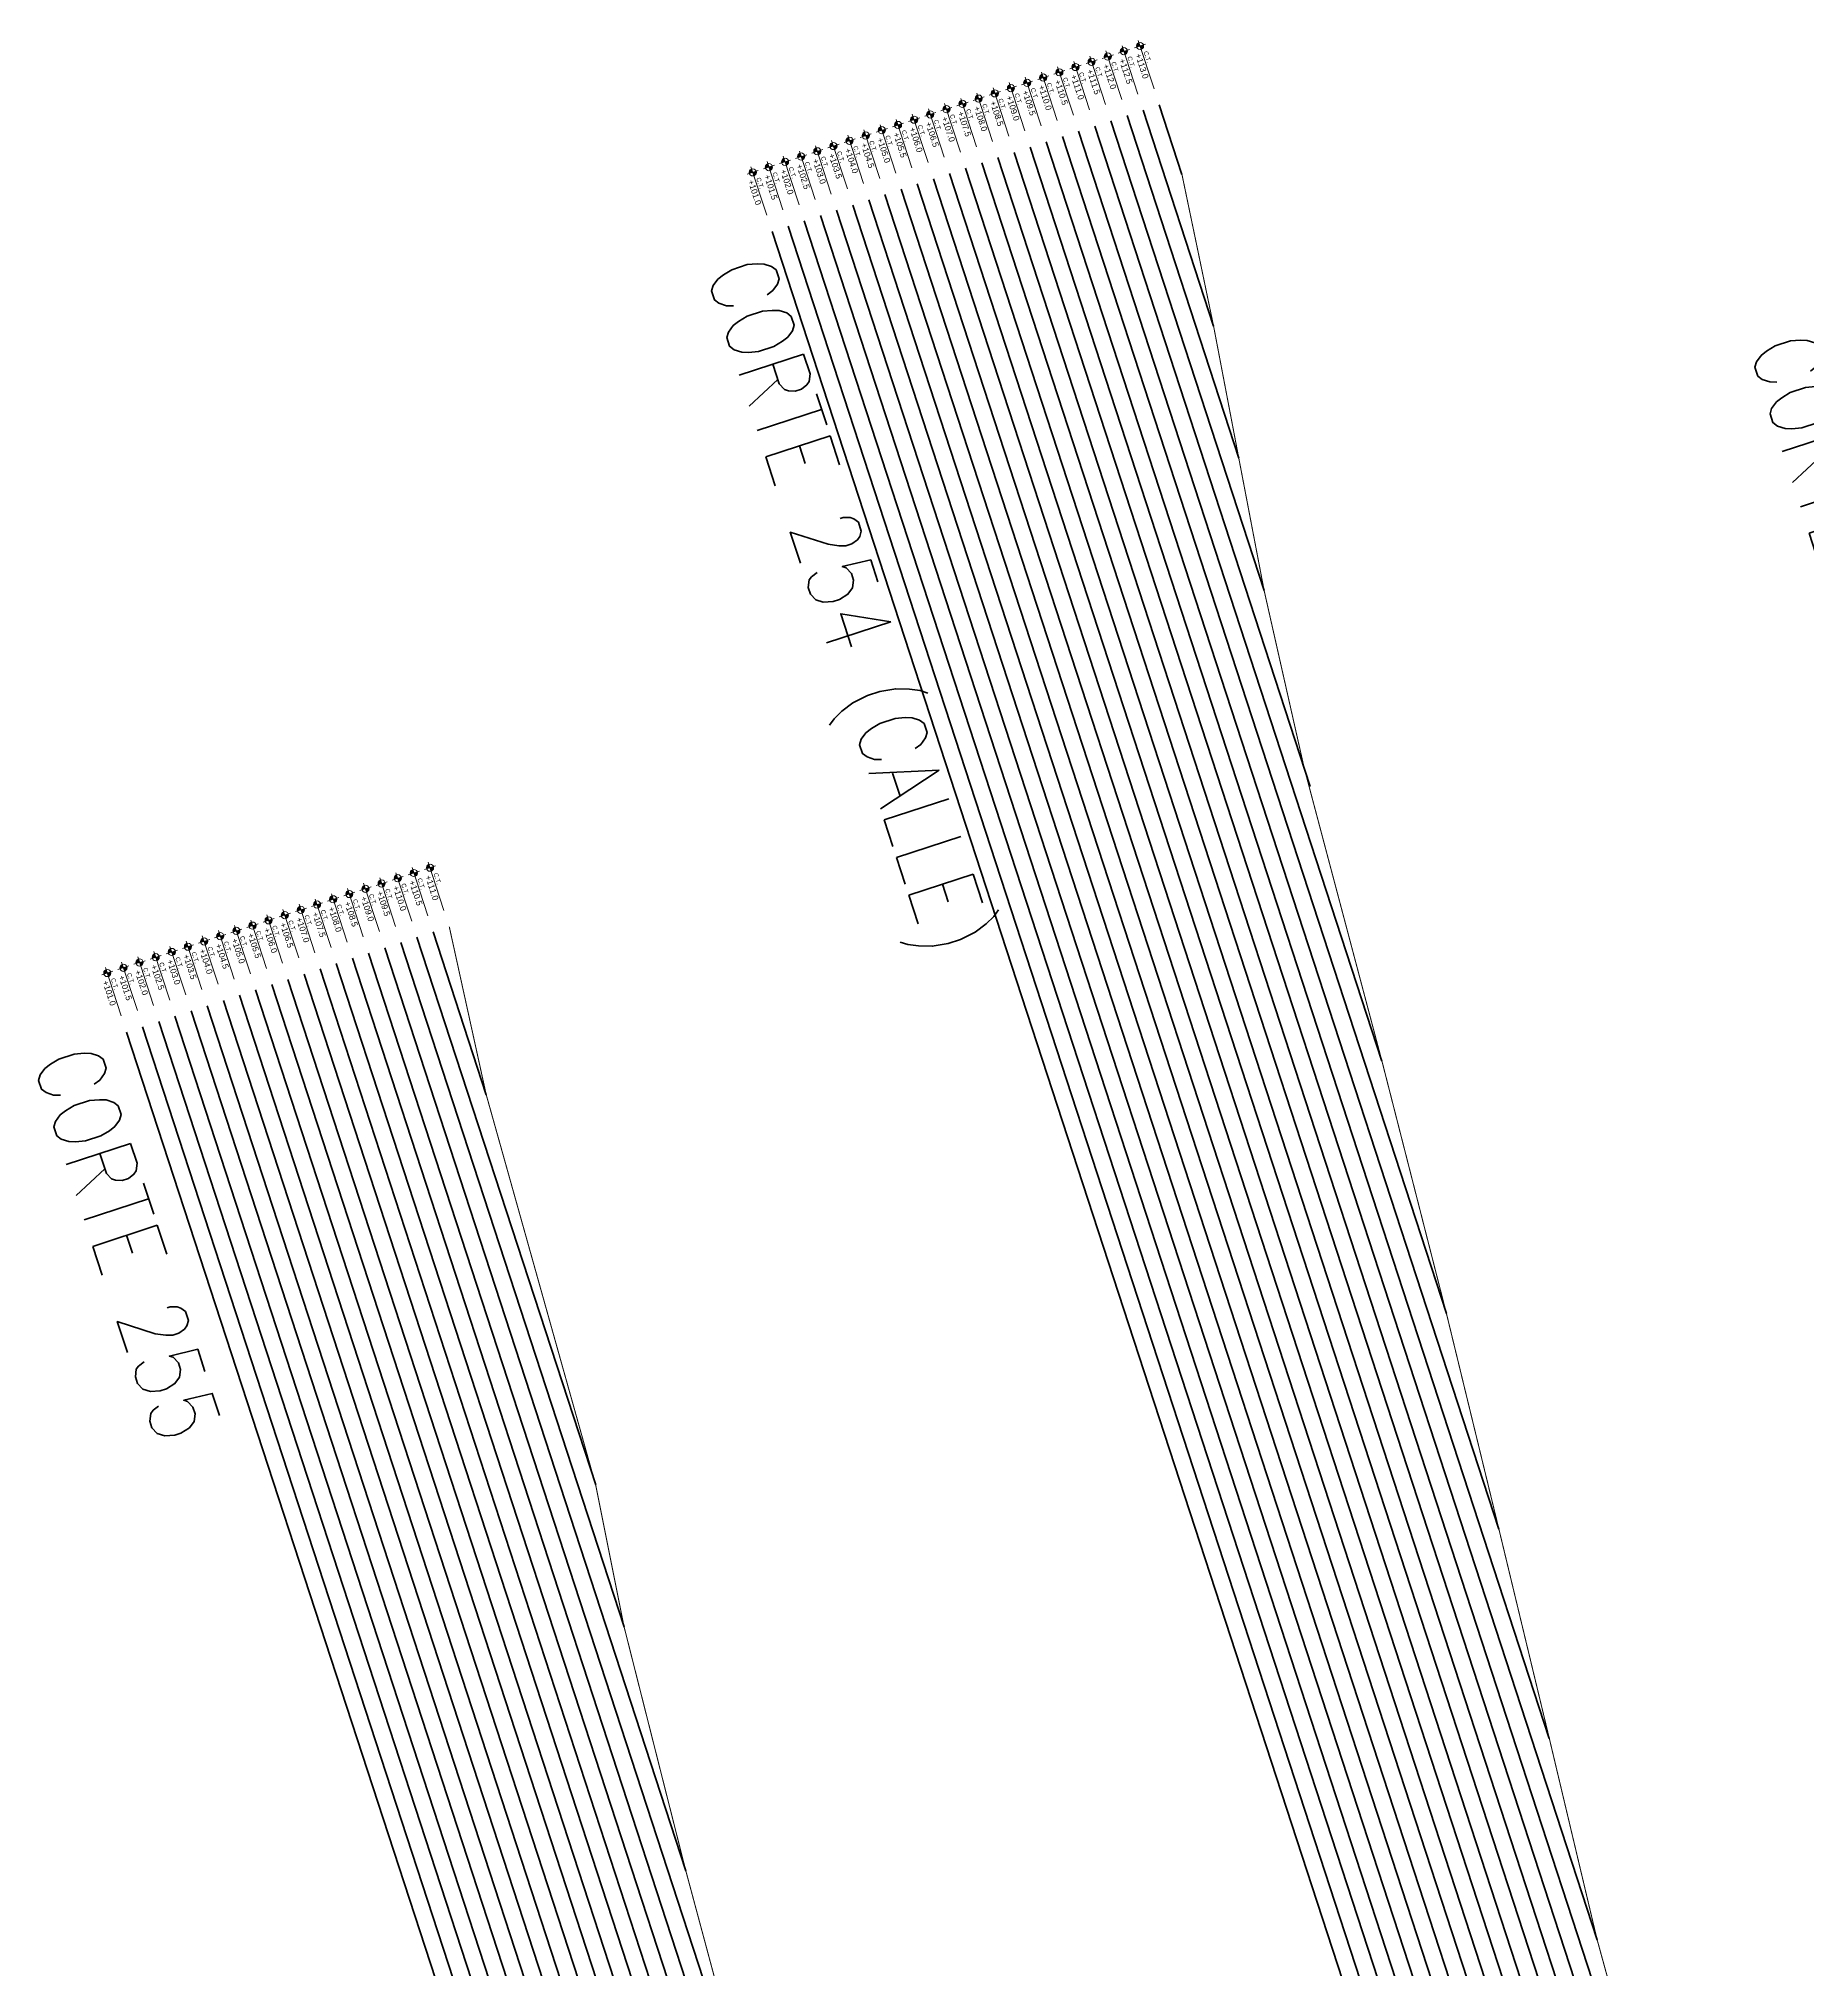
# Model space of a CAD drawing. Header units: metres. Extents: x 733085 to 734585, y 6084499 to 6087418.
# Drawn here: x 733132.5 to 733184.6, y 6086549.4 to 6086606.3 of the extents above; entities that cross this region are included whole.
import ezdxf
from ezdxf.enums import TextEntityAlignment as Align

# ---------------------------------------------------------------- set-up
doc = ezdxf.new("R2010")
doc.units = ezdxf.units.M
doc.header["$LTSCALE"] = 5
doc.header["$MEASUREMENT"] = 0
doc.layers.get('0').update_dxf_attribs({"color": 30})
for name, color, linetype, lineweight in [('A-ELEV-MBE1', 7, 'Continuous', 35), ('U-ANNO-SYMB', 3, 'Continuous', 18), ('U-ANNO-TEXT', 3, 'Continuous', 18)]:
    doc.layers.add(name, color=color, linetype=linetype, lineweight=lineweight)
doc.styles.add('E-ARIAL', font='arial.ttf')
doc.styles.add('E-ROMANS', font='romans.shx', dxfattribs={"width": 0.8})

# ---------------------------------------------------------------- blocks, each defined once
blk = doc.blocks.new('*U18')
at = {"lineweight": 0}
h = blk.add_hatch(color=256, dxfattribs=at)
edge = h.paths.add_edge_path()
edge.add_arc((0, 0), 200, 0, 90)
edge.add_line((0, 200), (0, 0))
edge.add_line((0, 0), (200, 0))
edge = h.paths.add_edge_path()
edge.add_line((0, 0), (-200, 0))
edge.add_arc((0, 0), 200, 180, 270)
edge.add_line((0, -200), (0, 0))
for p, q in [((2500, 0), (-325, 0)), ((0, 325), (0, -325))]:
    blk.add_line(p, q)
blk.add_circle((0, 0), 200)
at = {"style": 'E-ARIAL'}
blk.add_attdef('LEVEL', text='', height=250, dxfattribs=at).set_placement((371, 0), align=Align.BOTTOM_LEFT)
blk.add_attdef('HEIGHT', text='', height=250, dxfattribs=at).set_placement((371, -75), align=Align.TOP_LEFT)

msp = doc.modelspace()

# ---------------------------------------------------------------- linework, layer by layer
at = {"layer": 'A-ELEV-MBE1', "color": 252}
for p, q in [((733166.218, 6086602.295), (733165.549, 6086604.344)), ((733169.996, 6086584.267), (733163.648, 6086603.723)), ((733168.639, 6086590.038), (733164.123, 6086603.878)), ((733167.892, 6086593.94), (733164.599, 6086604.033)), ((733167.149, 6086597.83), (733165.074, 6086604.188)), ((733175.554, 6086562.396), (733162.222, 6086603.258)), ((733174.009, 6086568.744), (733162.697, 6086603.413)), ((733172.11, 6086576.176), (733163.173, 6086603.568)), ((733183.545, 6086531.454), (733160.321, 6086602.638)), ((733181.254, 6086540.09), (733160.796, 6086602.793)), ((733178.448, 6086550.301), (733161.271, 6086602.948)), ((733177.039, 6086556.231), (733161.747, 6086603.103)), ((733198.024, 6086480.627), (733158.419, 6086602.017)), ((733196.547, 6086486.767), (733158.895, 6086602.172)), ((733195.114, 6086492.771), (733159.37, 6086602.327)), ((733190.867, 6086507.401), (733159.845, 6086602.483)), ((733205.037, 6086454.295), (733156.993, 6086601.552)), ((733202.716, 6086463.023), (733157.469, 6086601.707)), ((733200.281, 6086472.098), (733157.944, 6086601.862)), ((733203.657, 6086452.079), (733155.092, 6086600.932)), ((733204.128, 6086452.247), (733155.567, 6086601.087)), ((733204.607, 6086452.389), (733156.043, 6086601.242)), ((733205.083, 6086452.544), (733156.518, 6086601.397)), ((733202.706, 6086451.769), (733154.141, 6086600.621)), ((733203.181, 6086451.924), (733154.617, 6086600.777)), ((733148.947, 6086563.696), (733143.683, 6086579.83)), ((733145.724, 6086575.187), (733144.158, 6086579.985)), ((733154.06, 6086543.187), (733142.257, 6086579.365)), ((733151.602, 6086552.334), (733142.732, 6086579.52)), ((733149.783, 6086559.522), (733143.208, 6086579.675)), ((733172.262, 6086480.952), (733140.356, 6086578.744)), ((733160.128, 6086519.753), (733140.831, 6086578.9)), ((733156.793, 6086531.588), (733141.306, 6086579.055)), ((733155.876, 6086536.01), (733141.782, 6086579.21)), ((733181.784, 6086445.316), (733138.454, 6086578.124)), ((733180.013, 6086452.358), (733138.93, 6086578.279)), ((733178.129, 6086459.745), (733139.405, 6086578.434)), ((733175.258, 6086470.156), (733139.88, 6086578.589)), ((733184.084, 6086433.432), (733137.028, 6086577.659)), ((733184.559, 6086433.587), (733137.504, 6086577.814)), ((733185.034, 6086433.742), (733137.979, 6086577.969)), ((733182.187, 6086432.799), (733135.127, 6086577.038)), ((733182.662, 6086432.954), (733135.602, 6086577.194)), ((733183.137, 6086433.109), (733136.077, 6086577.349)), ((733183.608, 6086433.277), (733136.553, 6086577.504))]:
    msp.add_line(p, q, dxfattribs=at)
at = {"layer": 'A-ELEV-MBE1', "ltscale": 0.15, "const_width": 0.03}
for points in [[(733165.549, 6086604.344), (733166.218, 6086602.295), (733167.149, 6086597.83), (733167.892, 6086593.94), (733168.639, 6086590.038), (733169.822, 6086584.8), (733172.11, 6086576.176), (733174.009, 6086568.744), (733175.554, 6086562.396), (733177.039, 6086556.231), (733178.448, 6086550.301), (733181.254, 6086540.09), (733183.545, 6086531.454), (733184.12, 6086528.082), (733185.034, 6086526.892), (733186.619, 6086522.032), (733195.114, 6086492.771), (733196.547, 6086486.767), (733198.024, 6086480.627), (733200.281, 6086472.098), (733202.716, 6086463.023), (733205.037, 6086454.295), (733205.083, 6086452.544)], [(733144.634, 6086580.14), (733145.724, 6086575.187), (733148.947, 6086563.696), (733149.783, 6086559.522), (733151.602, 6086552.334), (733154.06, 6086543.187), (733154.09, 6086541.483), (733155.522, 6086537.096), (733155.876, 6086536.01), (733156.793, 6086531.588), (733157.98, 6086526.336), (733159.305, 6086523.889), (733159.452, 6086523.438), (733160.805, 6086516.067), (733166.379, 6086498.983), (733172.262, 6086480.952), (733175.258, 6086470.156), (733178.129, 6086459.745), (733180.013, 6086452.358), (733181.784, 6086445.316), (733183.533, 6086438.343)]]:
    msp.add_lwpolyline(points, dxfattribs=at)

# ---------------------------------------------------------------- block references
at = {"layer": 'U-ANNO-SYMB', "color": 1}
ref = msp.add_blockref('*U18', (733164.032, 6086605.771), dxfattribs=dict(at, xscale=0.0005309734512920894, yscale=0.0005309734512920894, zscale=0.0005309734512920894, rotation=288.0695121838982))
ref.add_attrib('LEVEL', 'C.T.', dxfattribs={"layer": '0', "height": 0.1327, "rotation": 288.0695, "style": 'E-ARIAL'}).set_placement((733164.093, 6086605.583), align=Align.BOTTOM_LEFT)
ref.add_attrib('HEIGHT', '+112.0', dxfattribs={"layer": '0', "height": 0.1774, "rotation": 288.0695, "style": 'E-ARIAL'}).set_placement((733164.055, 6086605.571), align=Align.TOP_LEFT)
ref = msp.add_blockref('*U18', (733164.507, 6086605.926), dxfattribs=dict(at, xscale=0.0005309734512920894, yscale=0.0005309734512920894, zscale=0.0005309734512920894, rotation=288.0695121838982))
ref.add_attrib('LEVEL', 'C.T.', dxfattribs={"layer": '0', "height": 0.1327, "rotation": 288.0695, "style": 'E-ARIAL'}).set_placement((733164.568, 6086605.738), align=Align.BOTTOM_LEFT)
ref.add_attrib('HEIGHT', '+112.5', dxfattribs={"layer": '0', "height": 0.1774, "rotation": 288.0695, "style": 'E-ARIAL'}).set_placement((733164.531, 6086605.726), align=Align.TOP_LEFT)
ref = msp.add_blockref('*U18', (733164.983, 6086606.081), dxfattribs=dict(at, xscale=0.0005309734512920894, yscale=0.0005309734512920894, zscale=0.0005309734512920894, rotation=288.0695121838982))
ref.add_attrib('LEVEL', 'C.T.', dxfattribs={"layer": '0', "height": 0.1327, "rotation": 288.0695, "style": 'E-ARIAL'}).set_placement((733165.044, 6086605.893), align=Align.BOTTOM_LEFT)
ref.add_attrib('HEIGHT', '+113.0', dxfattribs={"layer": '0', "height": 0.1774, "rotation": 288.0695, "style": 'E-ARIAL'}).set_placement((733165.006, 6086605.881), align=Align.TOP_LEFT)
ref = msp.add_blockref('*U18', (733162.606, 6086605.305), dxfattribs=dict(at, xscale=0.0005309734512920894, yscale=0.0005309734512920894, zscale=0.0005309734512920894, rotation=288.0695121838982))
ref.add_attrib('LEVEL', 'C.T.', dxfattribs={"layer": '0', "height": 0.1327, "rotation": 288.0695, "style": 'E-ARIAL'}).set_placement((733162.667, 6086605.118), align=Align.BOTTOM_LEFT)
ref.add_attrib('HEIGHT', '+110.5', dxfattribs={"layer": '0', "height": 0.1774, "rotation": 288.0695, "style": 'E-ARIAL'}).set_placement((733162.629, 6086605.106), align=Align.TOP_LEFT)
ref = msp.add_blockref('*U18', (733163.081, 6086605.461), dxfattribs=dict(at, xscale=0.0005309734512920894, yscale=0.0005309734512920894, zscale=0.0005309734512920894, rotation=288.0695121838982))
ref.add_attrib('LEVEL', 'C.T.', dxfattribs={"layer": '0', "height": 0.1327, "rotation": 288.0695, "style": 'E-ARIAL'}).set_placement((733163.142, 6086605.273), align=Align.BOTTOM_LEFT)
ref.add_attrib('HEIGHT', '+111.0', dxfattribs={"layer": '0', "height": 0.1774, "rotation": 288.0695, "style": 'E-ARIAL'}).set_placement((733163.105, 6086605.261), align=Align.TOP_LEFT)
ref = msp.add_blockref('*U18', (733163.557, 6086605.616), dxfattribs=dict(at, xscale=0.0005309734512920894, yscale=0.0005309734512920894, zscale=0.0005309734512920894, rotation=288.0695121838982))
ref.add_attrib('LEVEL', 'C.T.', dxfattribs={"layer": '0', "height": 0.1327, "rotation": 288.0695, "style": 'E-ARIAL'}).set_placement((733163.618, 6086605.428), align=Align.BOTTOM_LEFT)
ref.add_attrib('HEIGHT', '+111.5', dxfattribs={"layer": '0', "height": 0.1774, "rotation": 288.0695, "style": 'E-ARIAL'}).set_placement((733163.58, 6086605.416), align=Align.TOP_LEFT)
ref = msp.add_blockref('*U18', (733160.705, 6086604.685), dxfattribs=dict(at, xscale=0.0005309734512920894, yscale=0.0005309734512920894, zscale=0.0005309734512920894, rotation=288.0695121838982))
ref.add_attrib('LEVEL', 'C.T.', dxfattribs={"layer": '0', "height": 0.1327, "rotation": 288.0695, "style": 'E-ARIAL'}).set_placement((733160.766, 6086604.498), align=Align.BOTTOM_LEFT)
ref.add_attrib('HEIGHT', '+108.5', dxfattribs={"layer": '0', "height": 0.1774, "rotation": 288.0695, "style": 'E-ARIAL'}).set_placement((733160.728, 6086604.485), align=Align.TOP_LEFT)
ref = msp.add_blockref('*U18', (733161.18, 6086604.84), dxfattribs=dict(at, xscale=0.0005309734512920894, yscale=0.0005309734512920894, zscale=0.0005309734512920894, rotation=288.0695121838982))
ref.add_attrib('LEVEL', 'C.T.', dxfattribs={"layer": '0', "height": 0.1327, "rotation": 288.0695, "style": 'E-ARIAL'}).set_placement((733161.241, 6086604.653), align=Align.BOTTOM_LEFT)
ref.add_attrib('HEIGHT', '+109.0', dxfattribs={"layer": '0', "height": 0.1774, "rotation": 288.0695, "style": 'E-ARIAL'}).set_placement((733161.203, 6086604.64), align=Align.TOP_LEFT)
ref = msp.add_blockref('*U18', (733161.655, 6086604.995), dxfattribs=dict(at, xscale=0.0005309734512920894, yscale=0.0005309734512920894, zscale=0.0005309734512920894, rotation=288.0695121838982))
ref.add_attrib('LEVEL', 'C.T.', dxfattribs={"layer": '0', "height": 0.1327, "rotation": 288.0695, "style": 'E-ARIAL'}).set_placement((733161.716, 6086604.808), align=Align.BOTTOM_LEFT)
ref.add_attrib('HEIGHT', '+109.5', dxfattribs={"layer": '0', "height": 0.1774, "rotation": 288.0695, "style": 'E-ARIAL'}).set_placement((733161.679, 6086604.795), align=Align.TOP_LEFT)
ref = msp.add_blockref('*U18', (733162.131, 6086605.15), dxfattribs=dict(at, xscale=0.0005309734512920894, yscale=0.0005309734512920894, zscale=0.0005309734512920894, rotation=288.0695121838982))
ref.add_attrib('LEVEL', 'C.T.', dxfattribs={"layer": '0', "height": 0.1327, "rotation": 288.0695, "style": 'E-ARIAL'}).set_placement((733162.192, 6086604.963), align=Align.BOTTOM_LEFT)
ref.add_attrib('HEIGHT', '+110.0', dxfattribs={"layer": '0', "height": 0.1774, "rotation": 288.0695, "style": 'E-ARIAL'}).set_placement((733162.154, 6086604.951), align=Align.TOP_LEFT)
ref = msp.add_blockref('*U18', (733158.803, 6086604.065), dxfattribs=dict(at, xscale=0.0005309734512920894, yscale=0.0005309734512920894, zscale=0.0005309734512920894, rotation=288.0695121838982))
ref.add_attrib('LEVEL', 'C.T.', dxfattribs={"layer": '0', "height": 0.1327, "rotation": 288.0695, "style": 'E-ARIAL'}).set_placement((733158.864, 6086603.877), align=Align.BOTTOM_LEFT)
ref.add_attrib('HEIGHT', '+106.5', dxfattribs={"layer": '0', "height": 0.1774, "rotation": 288.0695, "style": 'E-ARIAL'}).set_placement((733158.826, 6086603.865), align=Align.TOP_LEFT)
ref = msp.add_blockref('*U18', (733159.279, 6086604.22), dxfattribs=dict(at, xscale=0.0005309734512920894, yscale=0.0005309734512920894, zscale=0.0005309734512920894, rotation=288.0695121838982))
ref.add_attrib('LEVEL', 'C.T.', dxfattribs={"layer": '0', "height": 0.1327, "rotation": 288.0695, "style": 'E-ARIAL'}).set_placement((733159.34, 6086604.032), align=Align.BOTTOM_LEFT)
ref.add_attrib('HEIGHT', '+107.0', dxfattribs={"layer": '0', "height": 0.1774, "rotation": 288.0695, "style": 'E-ARIAL'}).set_placement((733159.302, 6086604.02), align=Align.TOP_LEFT)
ref = msp.add_blockref('*U18', (733159.754, 6086604.375), dxfattribs=dict(at, xscale=0.0005309734512920894, yscale=0.0005309734512920894, zscale=0.0005309734512920894, rotation=288.0695121838982))
ref.add_attrib('LEVEL', 'C.T.', dxfattribs={"layer": '0', "height": 0.1327, "rotation": 288.0695, "style": 'E-ARIAL'}).set_placement((733159.815, 6086604.187), align=Align.BOTTOM_LEFT)
ref.add_attrib('HEIGHT', '+107.5', dxfattribs={"layer": '0', "height": 0.1774, "rotation": 288.0695, "style": 'E-ARIAL'}).set_placement((733159.777, 6086604.175), align=Align.TOP_LEFT)
ref = msp.add_blockref('*U18', (733160.229, 6086604.53), dxfattribs=dict(at, xscale=0.0005309734512920894, yscale=0.0005309734512920894, zscale=0.0005309734512920894, rotation=288.0695121838982))
ref.add_attrib('LEVEL', 'C.T.', dxfattribs={"layer": '0', "height": 0.1327, "rotation": 288.0695, "style": 'E-ARIAL'}).set_placement((733160.29, 6086604.343), align=Align.BOTTOM_LEFT)
ref.add_attrib('HEIGHT', '+108.0', dxfattribs={"layer": '0', "height": 0.1774, "rotation": 288.0695, "style": 'E-ARIAL'}).set_placement((733160.253, 6086604.33), align=Align.TOP_LEFT)
ref = msp.add_blockref('*U18', (733157.377, 6086603.599), dxfattribs=dict(at, xscale=0.0005309734512920894, yscale=0.0005309734512920894, zscale=0.0005309734512920894, rotation=288.0695121838982))
ref.add_attrib('LEVEL', 'C.T.', dxfattribs={"layer": '0', "height": 0.1327, "rotation": 288.0695, "style": 'E-ARIAL'}).set_placement((733157.438, 6086603.412), align=Align.BOTTOM_LEFT)
ref.add_attrib('HEIGHT', '+105.0', dxfattribs={"layer": '0', "height": 0.1774, "rotation": 288.0695, "style": 'E-ARIAL'}).set_placement((733157.4, 6086603.4), align=Align.TOP_LEFT)
ref = msp.add_blockref('*U18', (733157.853, 6086603.755), dxfattribs=dict(at, xscale=0.0005309734512920894, yscale=0.0005309734512920894, zscale=0.0005309734512920894, rotation=288.0695121838982))
ref.add_attrib('LEVEL', 'C.T.', dxfattribs={"layer": '0', "height": 0.1327, "rotation": 288.0695, "style": 'E-ARIAL'}).set_placement((733157.914, 6086603.567), align=Align.BOTTOM_LEFT)
ref.add_attrib('HEIGHT', '+105.5', dxfattribs={"layer": '0', "height": 0.1774, "rotation": 288.0695, "style": 'E-ARIAL'}).set_placement((733157.876, 6086603.555), align=Align.TOP_LEFT)
ref = msp.add_blockref('*U18', (733158.328, 6086603.91), dxfattribs=dict(at, xscale=0.0005309734512920894, yscale=0.0005309734512920894, zscale=0.0005309734512920894, rotation=288.0695121838982))
ref.add_attrib('LEVEL', 'C.T.', dxfattribs={"layer": '0', "height": 0.1327, "rotation": 288.0695, "style": 'E-ARIAL'}).set_placement((733158.389, 6086603.722), align=Align.BOTTOM_LEFT)
ref.add_attrib('HEIGHT', '+106.0', dxfattribs={"layer": '0', "height": 0.1774, "rotation": 288.0695, "style": 'E-ARIAL'}).set_placement((733158.351, 6086603.71), align=Align.TOP_LEFT)
ref = msp.add_blockref('*U18', (733155.476, 6086602.979), dxfattribs=dict(at, xscale=0.0005309734512920894, yscale=0.0005309734512920894, zscale=0.0005309734512920894, rotation=288.0695121838982))
ref.add_attrib('LEVEL', 'C.T.', dxfattribs={"layer": '0', "height": 0.1327, "rotation": 288.0695, "style": 'E-ARIAL'}).set_placement((733155.537, 6086602.792), align=Align.BOTTOM_LEFT)
ref.add_attrib('HEIGHT', '+103.0', dxfattribs={"layer": '0', "height": 0.1774, "rotation": 288.0695, "style": 'E-ARIAL'}).set_placement((733155.499, 6086602.779), align=Align.TOP_LEFT)
ref = msp.add_blockref('*U18', (733155.951, 6086603.134), dxfattribs=dict(at, xscale=0.0005309734512920894, yscale=0.0005309734512920894, zscale=0.0005309734512920894, rotation=288.0695121838982))
ref.add_attrib('LEVEL', 'C.T.', dxfattribs={"layer": '0', "height": 0.1327, "rotation": 288.0695, "style": 'E-ARIAL'}).set_placement((733156.012, 6086602.947), align=Align.BOTTOM_LEFT)
ref.add_attrib('HEIGHT', '+103.5', dxfattribs={"layer": '0', "height": 0.1774, "rotation": 288.0695, "style": 'E-ARIAL'}).set_placement((733155.974, 6086602.934), align=Align.TOP_LEFT)
ref = msp.add_blockref('*U18', (733156.427, 6086603.289), dxfattribs=dict(at, xscale=0.0005309734512920894, yscale=0.0005309734512920894, zscale=0.0005309734512920894, rotation=288.0695121838982))
ref.add_attrib('LEVEL', 'C.T.', dxfattribs={"layer": '0', "height": 0.1327, "rotation": 288.0695, "style": 'E-ARIAL'}).set_placement((733156.488, 6086603.102), align=Align.BOTTOM_LEFT)
ref.add_attrib('HEIGHT', '+104.0', dxfattribs={"layer": '0', "height": 0.1774, "rotation": 288.0695, "style": 'E-ARIAL'}).set_placement((733156.45, 6086603.09), align=Align.TOP_LEFT)
ref = msp.add_blockref('*U18', (733156.902, 6086603.444), dxfattribs=dict(at, xscale=0.0005309734512920894, yscale=0.0005309734512920894, zscale=0.0005309734512920894, rotation=288.0695121838982))
ref.add_attrib('LEVEL', 'C.T.', dxfattribs={"layer": '0', "height": 0.1327, "rotation": 288.0695, "style": 'E-ARIAL'}).set_placement((733156.963, 6086603.257), align=Align.BOTTOM_LEFT)
ref.add_attrib('HEIGHT', '+104.5', dxfattribs={"layer": '0', "height": 0.1774, "rotation": 288.0695, "style": 'E-ARIAL'}).set_placement((733156.925, 6086603.245), align=Align.TOP_LEFT)
ref = msp.add_blockref('*U18', (733153.574, 6086602.359), dxfattribs=dict(at, xscale=0.0005309734512920894, yscale=0.0005309734512920894, zscale=0.0005309734512920894, rotation=288.0695121838982))
ref.add_attrib('LEVEL', 'C.T.', dxfattribs={"layer": '0', "height": 0.1327, "rotation": 288.0695, "style": 'E-ARIAL'}).set_placement((733153.636, 6086602.171), align=Align.BOTTOM_LEFT)
ref.add_attrib('HEIGHT', '+101.0', dxfattribs={"layer": '0', "height": 0.1774, "rotation": 288.0695, "style": 'E-ARIAL'}).set_placement((733153.598, 6086602.159), align=Align.TOP_LEFT)
ref = msp.add_blockref('*U18', (733154.05, 6086602.514), dxfattribs=dict(at, xscale=0.0005309734512920894, yscale=0.0005309734512920894, zscale=0.0005309734512920894, rotation=288.0695121838982))
ref.add_attrib('LEVEL', 'C.T.', dxfattribs={"layer": '0', "height": 0.1327, "rotation": 288.0695, "style": 'E-ARIAL'}).set_placement((733154.111, 6086602.326), align=Align.BOTTOM_LEFT)
ref.add_attrib('HEIGHT', '+101.5', dxfattribs={"layer": '0', "height": 0.1774, "rotation": 288.0695, "style": 'E-ARIAL'}).set_placement((733154.073, 6086602.314), align=Align.TOP_LEFT)
ref = msp.add_blockref('*U18', (733154.525, 6086602.669), dxfattribs=dict(at, xscale=0.0005309734512920894, yscale=0.0005309734512920894, zscale=0.0005309734512920894, rotation=288.0695121838982))
ref.add_attrib('LEVEL', 'C.T.', dxfattribs={"layer": '0', "height": 0.1327, "rotation": 288.0695, "style": 'E-ARIAL'}).set_placement((733154.586, 6086602.482), align=Align.BOTTOM_LEFT)
ref.add_attrib('HEIGHT', '+102.0', dxfattribs={"layer": '0', "height": 0.1774, "rotation": 288.0695, "style": 'E-ARIAL'}).set_placement((733154.548, 6086602.469), align=Align.TOP_LEFT)
ref = msp.add_blockref('*U18', (733155, 6086602.824), dxfattribs=dict(at, xscale=0.0005309734512920894, yscale=0.0005309734512920894, zscale=0.0005309734512920894, rotation=288.0695121838982))
ref.add_attrib('LEVEL', 'C.T.', dxfattribs={"layer": '0', "height": 0.1327, "rotation": 288.0695, "style": 'E-ARIAL'}).set_placement((733155.062, 6086602.637), align=Align.BOTTOM_LEFT)
ref.add_attrib('HEIGHT', '+102.5', dxfattribs={"layer": '0', "height": 0.1774, "rotation": 288.0695, "style": 'E-ARIAL'}).set_placement((733155.024, 6086602.624), align=Align.TOP_LEFT)
ref = msp.add_blockref('*U18', (733144.067, 6086581.878), dxfattribs=dict(at, xscale=0.0005309734512920894, yscale=0.0005309734512920894, zscale=0.0005309734512920894, rotation=288.0695121838982))
ref.add_attrib('LEVEL', 'C.T.', dxfattribs={"layer": '0', "height": 0.1327, "rotation": 288.0695, "style": 'E-ARIAL'}).set_placement((733144.128, 6086581.69), align=Align.BOTTOM_LEFT)
ref.add_attrib('HEIGHT', '+111.0', dxfattribs={"layer": '0', "height": 0.1774, "rotation": 288.0695, "style": 'E-ARIAL'}).set_placement((733144.09, 6086581.678), align=Align.TOP_LEFT)
ref = msp.add_blockref('*U18', (733142.641, 6086581.412), dxfattribs=dict(at, xscale=0.0005309734512920894, yscale=0.0005309734512920894, zscale=0.0005309734512920894, rotation=288.0695121838982))
ref.add_attrib('LEVEL', 'C.T.', dxfattribs={"layer": '0', "height": 0.1327, "rotation": 288.0695, "style": 'E-ARIAL'}).set_placement((733142.702, 6086581.225), align=Align.BOTTOM_LEFT)
ref.add_attrib('HEIGHT', '+109.5', dxfattribs={"layer": '0', "height": 0.1774, "rotation": 288.0695, "style": 'E-ARIAL'}).set_placement((733142.664, 6086581.212), align=Align.TOP_LEFT)
ref = msp.add_blockref('*U18', (733143.116, 6086581.567), dxfattribs=dict(at, xscale=0.0005309734512920894, yscale=0.0005309734512920894, zscale=0.0005309734512920894, rotation=288.0695121838982))
ref.add_attrib('LEVEL', 'C.T.', dxfattribs={"layer": '0', "height": 0.1327, "rotation": 288.0695, "style": 'E-ARIAL'}).set_placement((733143.177, 6086581.38), align=Align.BOTTOM_LEFT)
ref.add_attrib('HEIGHT', '+110.0', dxfattribs={"layer": '0', "height": 0.1774, "rotation": 288.0695, "style": 'E-ARIAL'}).set_placement((733143.139, 6086581.368), align=Align.TOP_LEFT)
ref = msp.add_blockref('*U18', (733143.591, 6086581.722), dxfattribs=dict(at, xscale=0.0005309734512920894, yscale=0.0005309734512920894, zscale=0.0005309734512920894, rotation=288.0695121838982))
ref.add_attrib('LEVEL', 'C.T.', dxfattribs={"layer": '0', "height": 0.1327, "rotation": 288.0695, "style": 'E-ARIAL'}).set_placement((733143.653, 6086581.535), align=Align.BOTTOM_LEFT)
ref.add_attrib('HEIGHT', '+110.5', dxfattribs={"layer": '0', "height": 0.1774, "rotation": 288.0695, "style": 'E-ARIAL'}).set_placement((733143.615, 6086581.523), align=Align.TOP_LEFT)
ref = msp.add_blockref('*U18', (733140.739, 6086580.792), dxfattribs=dict(at, xscale=0.0005309734512920894, yscale=0.0005309734512920894, zscale=0.0005309734512920894, rotation=288.0695121838982))
ref.add_attrib('LEVEL', 'C.T.', dxfattribs={"layer": '0', "height": 0.1327, "rotation": 288.0695, "style": 'E-ARIAL'}).set_placement((733140.801, 6086580.604), align=Align.BOTTOM_LEFT)
ref.add_attrib('HEIGHT', '+107.5', dxfattribs={"layer": '0', "height": 0.1774, "rotation": 288.0695, "style": 'E-ARIAL'}).set_placement((733140.763, 6086580.592), align=Align.TOP_LEFT)
ref = msp.add_blockref('*U18', (733141.215, 6086580.947), dxfattribs=dict(at, xscale=0.0005309734512920894, yscale=0.0005309734512920894, zscale=0.0005309734512920894, rotation=288.0695121838982))
ref.add_attrib('LEVEL', 'C.T.', dxfattribs={"layer": '0', "height": 0.1327, "rotation": 288.0695, "style": 'E-ARIAL'}).set_placement((733141.276, 6086580.76), align=Align.BOTTOM_LEFT)
ref.add_attrib('HEIGHT', '+108.0', dxfattribs={"layer": '0', "height": 0.1774, "rotation": 288.0695, "style": 'E-ARIAL'}).set_placement((733141.238, 6086580.747), align=Align.TOP_LEFT)
ref = msp.add_blockref('*U18', (733141.69, 6086581.102), dxfattribs=dict(at, xscale=0.0005309734512920894, yscale=0.0005309734512920894, zscale=0.0005309734512920894, rotation=288.0695121838982))
ref.add_attrib('LEVEL', 'C.T.', dxfattribs={"layer": '0', "height": 0.1327, "rotation": 288.0695, "style": 'E-ARIAL'}).set_placement((733141.751, 6086580.915), align=Align.BOTTOM_LEFT)
ref.add_attrib('HEIGHT', '+108.5', dxfattribs={"layer": '0', "height": 0.1774, "rotation": 288.0695, "style": 'E-ARIAL'}).set_placement((733141.713, 6086580.902), align=Align.TOP_LEFT)
ref = msp.add_blockref('*U18', (733142.165, 6086581.257), dxfattribs=dict(at, xscale=0.0005309734512920894, yscale=0.0005309734512920894, zscale=0.0005309734512920894, rotation=288.0695121838982))
ref.add_attrib('LEVEL', 'C.T.', dxfattribs={"layer": '0', "height": 0.1327, "rotation": 288.0695, "style": 'E-ARIAL'}).set_placement((733142.227, 6086581.07), align=Align.BOTTOM_LEFT)
ref.add_attrib('HEIGHT', '+109.0', dxfattribs={"layer": '0', "height": 0.1774, "rotation": 288.0695, "style": 'E-ARIAL'}).set_placement((733142.189, 6086581.057), align=Align.TOP_LEFT)
ref = msp.add_blockref('*U18', (733138.838, 6086580.172), dxfattribs=dict(at, xscale=0.0005309734512920894, yscale=0.0005309734512920894, zscale=0.0005309734512920894, rotation=288.0695121838982))
ref.add_attrib('LEVEL', 'C.T.', dxfattribs={"layer": '0', "height": 0.1327, "rotation": 288.0695, "style": 'E-ARIAL'}).set_placement((733138.899, 6086579.984), align=Align.BOTTOM_LEFT)
ref.add_attrib('HEIGHT', '+105.5', dxfattribs={"layer": '0', "height": 0.1774, "rotation": 288.0695, "style": 'E-ARIAL'}).set_placement((733138.861, 6086579.972), align=Align.TOP_LEFT)
ref = msp.add_blockref('*U18', (733139.313, 6086580.327), dxfattribs=dict(at, xscale=0.0005309734512920894, yscale=0.0005309734512920894, zscale=0.0005309734512920894, rotation=288.0695121838982))
ref.add_attrib('LEVEL', 'C.T.', dxfattribs={"layer": '0', "height": 0.1327, "rotation": 288.0695, "style": 'E-ARIAL'}).set_placement((733139.375, 6086580.139), align=Align.BOTTOM_LEFT)
ref.add_attrib('HEIGHT', '+106.0', dxfattribs={"layer": '0', "height": 0.1774, "rotation": 288.0695, "style": 'E-ARIAL'}).set_placement((733139.337, 6086580.127), align=Align.TOP_LEFT)
ref = msp.add_blockref('*U18', (733139.789, 6086580.482), dxfattribs=dict(at, xscale=0.0005309734512920894, yscale=0.0005309734512920894, zscale=0.0005309734512920894, rotation=288.0695121838982))
ref.add_attrib('LEVEL', 'C.T.', dxfattribs={"layer": '0', "height": 0.1327, "rotation": 288.0695, "style": 'E-ARIAL'}).set_placement((733139.85, 6086580.294), align=Align.BOTTOM_LEFT)
ref.add_attrib('HEIGHT', '+106.5', dxfattribs={"layer": '0', "height": 0.1774, "rotation": 288.0695, "style": 'E-ARIAL'}).set_placement((733139.812, 6086580.282), align=Align.TOP_LEFT)
ref = msp.add_blockref('*U18', (733140.264, 6086580.637), dxfattribs=dict(at, xscale=0.0005309734512920894, yscale=0.0005309734512920894, zscale=0.0005309734512920894, rotation=288.0695121838982))
ref.add_attrib('LEVEL', 'C.T.', dxfattribs={"layer": '0', "height": 0.1327, "rotation": 288.0695, "style": 'E-ARIAL'}).set_placement((733140.325, 6086580.449), align=Align.BOTTOM_LEFT)
ref.add_attrib('HEIGHT', '+107.0', dxfattribs={"layer": '0', "height": 0.1774, "rotation": 288.0695, "style": 'E-ARIAL'}).set_placement((733140.287, 6086580.437), align=Align.TOP_LEFT)
ref = msp.add_blockref('*U18', (733137.412, 6086579.706), dxfattribs=dict(at, xscale=0.0005309734512920894, yscale=0.0005309734512920894, zscale=0.0005309734512920894, rotation=288.0695121838982))
ref.add_attrib('LEVEL', 'C.T.', dxfattribs={"layer": '0', "height": 0.1327, "rotation": 288.0695, "style": 'E-ARIAL'}).set_placement((733137.473, 6086579.519), align=Align.BOTTOM_LEFT)
ref.add_attrib('HEIGHT', '+104.0', dxfattribs={"layer": '0', "height": 0.1774, "rotation": 288.0695, "style": 'E-ARIAL'}).set_placement((733137.435, 6086579.507), align=Align.TOP_LEFT)
ref = msp.add_blockref('*U18', (733137.887, 6086579.861), dxfattribs=dict(at, xscale=0.0005309734512920894, yscale=0.0005309734512920894, zscale=0.0005309734512920894, rotation=288.0695121838982))
ref.add_attrib('LEVEL', 'C.T.', dxfattribs={"layer": '0', "height": 0.1327, "rotation": 288.0695, "style": 'E-ARIAL'}).set_placement((733137.949, 6086579.674), align=Align.BOTTOM_LEFT)
ref.add_attrib('HEIGHT', '+104.5', dxfattribs={"layer": '0', "height": 0.1774, "rotation": 288.0695, "style": 'E-ARIAL'}).set_placement((733137.911, 6086579.662), align=Align.TOP_LEFT)
ref = msp.add_blockref('*U18', (733138.363, 6086580.016), dxfattribs=dict(at, xscale=0.0005309734512920894, yscale=0.0005309734512920894, zscale=0.0005309734512920894, rotation=288.0695121838982))
ref.add_attrib('LEVEL', 'C.T.', dxfattribs={"layer": '0', "height": 0.1327, "rotation": 288.0695, "style": 'E-ARIAL'}).set_placement((733138.424, 6086579.829), align=Align.BOTTOM_LEFT)
ref.add_attrib('HEIGHT', '+105.0', dxfattribs={"layer": '0', "height": 0.1774, "rotation": 288.0695, "style": 'E-ARIAL'}).set_placement((733138.386, 6086579.817), align=Align.TOP_LEFT)
ref = msp.add_blockref('*U18', (733135.511, 6086579.086), dxfattribs=dict(at, xscale=0.0005309734512920894, yscale=0.0005309734512920894, zscale=0.0005309734512920894, rotation=288.0695121838982))
ref.add_attrib('LEVEL', 'C.T.', dxfattribs={"layer": '0', "height": 0.1327, "rotation": 288.0695, "style": 'E-ARIAL'}).set_placement((733135.572, 6086578.899), align=Align.BOTTOM_LEFT)
ref.add_attrib('HEIGHT', '+102.0', dxfattribs={"layer": '0', "height": 0.1774, "rotation": 288.0695, "style": 'E-ARIAL'}).set_placement((733135.534, 6086578.886), align=Align.TOP_LEFT)
ref = msp.add_blockref('*U18', (733135.986, 6086579.241), dxfattribs=dict(at, xscale=0.0005309734512920894, yscale=0.0005309734512920894, zscale=0.0005309734512920894, rotation=288.0695121838982))
ref.add_attrib('LEVEL', 'C.T.', dxfattribs={"layer": '0', "height": 0.1327, "rotation": 288.0695, "style": 'E-ARIAL'}).set_placement((733136.047, 6086579.054), align=Align.BOTTOM_LEFT)
ref.add_attrib('HEIGHT', '+102.5', dxfattribs={"layer": '0', "height": 0.1774, "rotation": 288.0695, "style": 'E-ARIAL'}).set_placement((733136.009, 6086579.041), align=Align.TOP_LEFT)
ref = msp.add_blockref('*U18', (733136.461, 6086579.396), dxfattribs=dict(at, xscale=0.0005309734512920894, yscale=0.0005309734512920894, zscale=0.0005309734512920894, rotation=288.0695121838982))
ref.add_attrib('LEVEL', 'C.T.', dxfattribs={"layer": '0', "height": 0.1327, "rotation": 288.0695, "style": 'E-ARIAL'}).set_placement((733136.522, 6086579.209), align=Align.BOTTOM_LEFT)
ref.add_attrib('HEIGHT', '+103.0', dxfattribs={"layer": '0', "height": 0.1774, "rotation": 288.0695, "style": 'E-ARIAL'}).set_placement((733136.485, 6086579.196), align=Align.TOP_LEFT)
ref = msp.add_blockref('*U18', (733136.937, 6086579.551), dxfattribs=dict(at, xscale=0.0005309734512920894, yscale=0.0005309734512920894, zscale=0.0005309734512920894, rotation=288.0695121838982))
ref.add_attrib('LEVEL', 'C.T.', dxfattribs={"layer": '0', "height": 0.1327, "rotation": 288.0695, "style": 'E-ARIAL'}).set_placement((733136.998, 6086579.364), align=Align.BOTTOM_LEFT)
ref.add_attrib('HEIGHT', '+103.5', dxfattribs={"layer": '0', "height": 0.1774, "rotation": 288.0695, "style": 'E-ARIAL'}).set_placement((733136.96, 6086579.351), align=Align.TOP_LEFT)
ref = msp.add_blockref('*U18', (733134.56, 6086578.776), dxfattribs=dict(at, xscale=0.0005309734512920894, yscale=0.0005309734512920894, zscale=0.0005309734512920894, rotation=288.0695121838982))
ref.add_attrib('LEVEL', 'C.T.', dxfattribs={"layer": '0', "height": 0.1327, "rotation": 288.0695, "style": 'E-ARIAL'}).set_placement((733134.621, 6086578.588), align=Align.BOTTOM_LEFT)
ref.add_attrib('HEIGHT', '+101.0', dxfattribs={"layer": '0', "height": 0.1774, "rotation": 288.0695, "style": 'E-ARIAL'}).set_placement((733134.583, 6086578.576), align=Align.TOP_LEFT)
ref = msp.add_blockref('*U18', (733135.035, 6086578.931), dxfattribs=dict(at, xscale=0.0005309734512920894, yscale=0.0005309734512920894, zscale=0.0005309734512920894, rotation=288.0695121838982))
ref.add_attrib('LEVEL', 'C.T.', dxfattribs={"layer": '0', "height": 0.1327, "rotation": 288.0695, "style": 'E-ARIAL'}).set_placement((733135.096, 6086578.743), align=Align.BOTTOM_LEFT)
ref.add_attrib('HEIGHT', '+101.5', dxfattribs={"layer": '0', "height": 0.1774, "rotation": 288.0695, "style": 'E-ARIAL'}).set_placement((733135.059, 6086578.731), align=Align.TOP_LEFT)

# ---------------------------------------------------------------- texts
at = {"layer": 'U-ANNO-TEXT', "char_height": 2, "attachment_point": 7, "rotation": 288.0695, "style": 'E-ROMANS'}
for s, insert in [('CORTE 254 (CALLE)', (733151.536, 6086599.245)), ('CORTE 253 ', (733182.902, 6086597.204)), ('CORTE 255 ', (733132.346, 6086576.201))]:
    msp.add_mtext(s, dxfattribs=dict(at, insert=insert))

doc.saveas('drawing.dxf')
